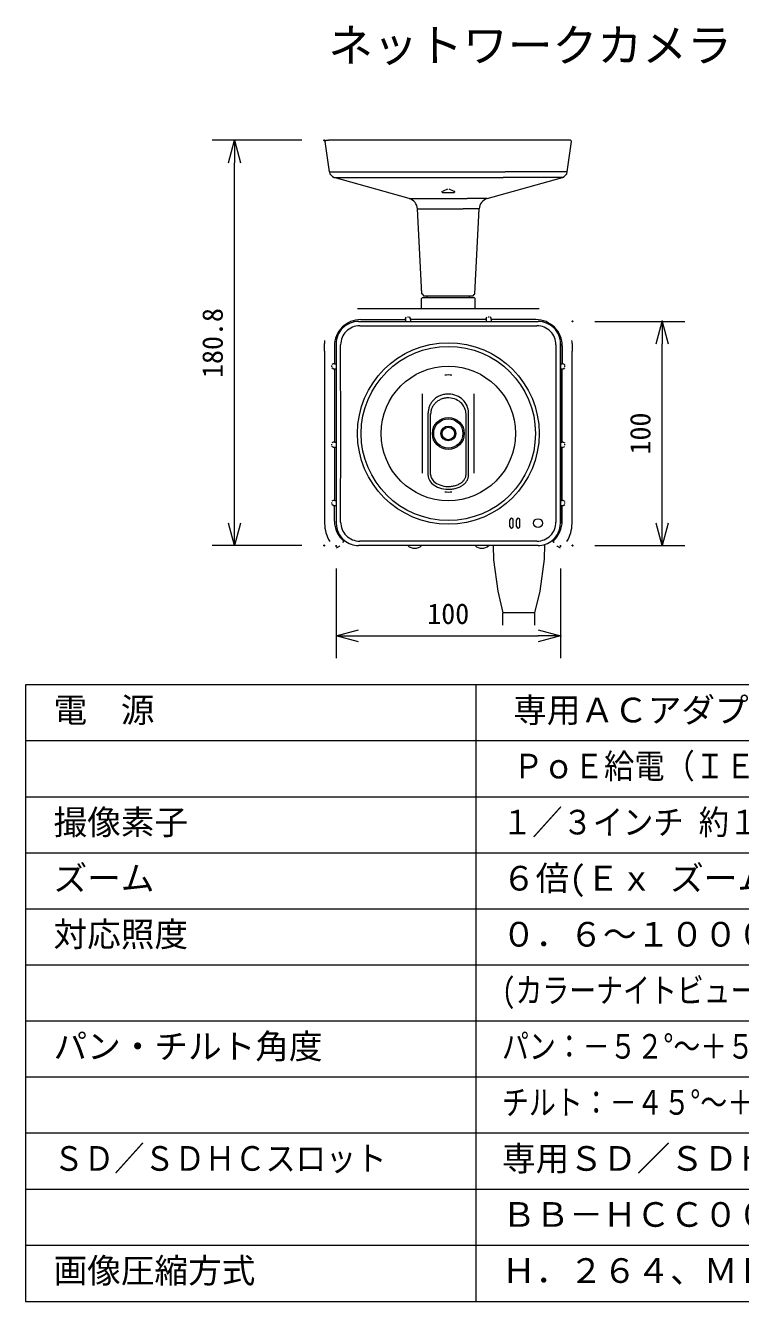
# Model space of a CAD drawing. Units: millimetres, scale not verified. Extents: x -63 to 62, y -57 to 57.
# Drawn here: x -62.5 to 1.3, y -56.7 to 57.1 of the extents above; entities that cross this region are included whole.
import ezdxf
from ezdxf.enums import TextEntityAlignment as Align

# ---------------------------------------------------------------- set-up
doc = ezdxf.new("R2010")
doc.units = ezdxf.units.MM
doc.header["$LTSCALE"] = 0.125
doc.header["$PDMODE"] = 32
doc.header["$PDSIZE"] = 0.0625
for name, color, linetype, lineweight in [('0-0_0', 7, 'Continuous', 9), ('0-1_WAKU', 1, 'Continuous', 18), ('0-5_GAIKEI', 1, 'Continuous', 18), ('0-6_SUNPO', 7, 'Continuous', 9)]:
    doc.layers.add(name, color=color, linetype=linetype, lineweight=lineweight)
doc.layers.add('0-2_MOJI1', color=7, linetype='Continuous')
doc.layers.add('0-4_Defpoints', color=7, linetype='Continuous')
doc.styles.add('ＭＳ ゴシック', font='')
doc.styles.get('ＭＳ ゴシック').set_extended_font_data('MS Gothic')

# ---------------------------------------------------------------- blocks, each defined once
blk = doc.blocks.new('_OPEN30')
at = {"layer": '0-0_0'}
blk.add_line((0, 0), (-1, 0), dxfattribs=at)
blk.add_lwpolyline([(-1, 0.26795), (0, 0), (-1, -0.26795)], dxfattribs=at)
blk = doc.blocks.new('D6')
at = {"layer": '0-4_Defpoints'}
for p in [(-47.5656, 40.8619), (-39.5656, 40.8618), (-39.5659, 4.7084)]:
    blk.add_point(p, dxfattribs=at)
at = {"layer": '0-6_SUNPO'}
for p, q in [((-41.5656, 40.8618), (-49.5656, 40.8619)), ((-47.5659, 6.7085), (-47.5656, 38.8619)), ((-41.5659, 4.7084), (-49.5659, 4.7085))]:
    blk.add_line(p, q, dxfattribs=at)
at = {"layer": '0-6_SUNPO', "xscale": 2, "yscale": 2}
for p, rotation in [((-47.5656, 40.8619), 89.99952), ((-47.5659, 4.7085), 269.99952)]:
    blk.add_blockref('_OPEN30', p, dxfattribs=dict(at, rotation=rotation))
at = {"layer": '0-6_SUNPO', "style": 'ＭＳ ゴシック'}
blk.add_text('180.8', height=1.833, rotation=90, dxfattribs=at).set_placement((-48.0658, 19.6602), align=Align.BOTTOM_LEFT)
blk = doc.blocks.new('D5')
at = {"layer": '0-4_Defpoints'}
for p in [(-17.4181, 24.7085), (-9.4181, 24.7085), (-17.4181, 4.7085)]:
    blk.add_point(p, dxfattribs=at)
at = {"layer": '0-6_SUNPO'}
for p, q in [((-15.4181, 24.7085), (-7.4181, 24.7085)), ((-9.4181, 6.7085), (-9.4181, 22.7085)), ((-15.4181, 4.7085), (-7.4181, 4.7085))]:
    blk.add_line(p, q, dxfattribs=at)
at = {"layer": '0-6_SUNPO', "xscale": 2, "yscale": 2}
for p, rotation in [((-9.4181, 24.7085), 90), ((-9.4181, 4.7085), 270)]:
    blk.add_blockref('_OPEN30', p, dxfattribs=dict(at, rotation=rotation))
at = {"layer": '0-6_SUNPO', "style": 'ＭＳ ゴシック'}
blk.add_text('100', height=1.833, rotation=90, dxfattribs=at).set_placement((-9.9181, 12.8335), align=Align.BOTTOM_LEFT)
blk = doc.blocks.new('D4')
at = {"layer": '0-4_Defpoints'}
for p in [(-38.4984, 4.6635), (-18.4984, 4.6635), (-18.4984, -3.3365)]:
    blk.add_point(p, dxfattribs=at)
at = {"layer": '0-6_SUNPO'}
for p, q in [((-38.4984, 2.6635), (-38.4984, -5.3365)), ((-18.4984, 2.6635), (-18.4984, -5.3365)), ((-36.4984, -3.3365), (-20.4984, -3.3365))]:
    blk.add_line(p, q, dxfattribs=at)
at = {"layer": '0-6_SUNPO', "xscale": 2, "yscale": 2, "rotation": 180}
blk.add_blockref('_OPEN30', (-38.4984, -3.3365), dxfattribs=at)
at = {"layer": '0-6_SUNPO', "xscale": 2, "yscale": 2}
blk.add_blockref('_OPEN30', (-18.4984, -3.3365), dxfattribs=at)
at = {"layer": '0-6_SUNPO', "style": 'ＭＳ ゴシック'}
blk.add_text('100', height=1.833, dxfattribs=at).set_placement((-30.3734, -2.8365), align=Align.BOTTOM_LEFT)

msp = doc.modelspace()

# ---------------------------------------------------------------- linework, layer by layer
at = {"layer": '0-1_WAKU', "color": 4}
for p, q in [((62.4892, -1.7326), (-62.5108, -1.7326)), ((-62.5108, -1.7326), (-62.5108, -56.7326)), ((-22.3052, -56.7326), (-22.3052, -1.7326)), ((-62.5108, -56.7326), (62.4892, -56.7326))]:
    msp.add_line(p, q, dxfattribs=at)
at = {"layer": '0-1_WAKU'}
for p, q in [((62.4892, -6.7326), (-62.5108, -6.7326)), ((62.4892, -11.7326), (-62.5108, -11.7326)), ((62.4892, -16.7326), (-62.5108, -16.7326)), ((62.4892, -21.7326), (-62.5108, -21.7326)), ((62.4892, -26.7326), (-62.5108, -26.7326)), ((62.4892, -31.7326), (-62.5108, -31.7326)), ((62.4892, -36.7326), (-62.5108, -36.7326)), ((62.4892, -41.7326), (-62.5108, -41.7326)), ((62.4892, -46.7326), (-62.5108, -46.7326)), ((62.4892, -51.7326), (-62.5108, -51.7326))]:
    msp.add_line(p, q, dxfattribs=at)
at = {"layer": '0-5_GAIKEI', "color": 7}
for p, q in [((-35.4053, 44.0401), (-35.7846, 46.7391)), ((-35.5071, 46.853), (-35.5016, 46.853)), ((-13.9147, 46.853), (-35.5016, 46.853)), ((-14.196, 44.0401), (-13.8166, 46.7391)), ((-28.2793, 41.6482), (-34.9748, 43.5464)), ((-21.322, 41.6482), (-14.6265, 43.5464)), ((-27.1562, 33.1585), (-27.5534, 40.7384)), ((-22.4451, 33.1585), (-22.0479, 40.7384)), ((-27.0506, 33.053), (-27.1562, 33.1585)), ((-27.0506, 33.053), (-27.0506, 33.023)), ((-22.5506, 33.053), (-22.4451, 33.1585)), ((-22.5506, 33.053), (-22.5506, 33.023)), ((-27.2006, 32.7396), (-27.1006, 32.8396)), ((-27.2006, 32.4396), (-27.2006, 32.7396)), ((-27.1877, 31.8103), (-27.1938, 32.4397)), ((-27.1877, 31.8103), (-27.1938, 32.4397)), ((-27.1875, 31.8103), (-27.1937, 32.4396)), ((-22.4006, 32.7396), (-22.5006, 32.8396)), ((-22.4135, 31.8103), (-22.4074, 32.4397)), ((-22.4135, 31.8103), (-22.4074, 32.4397)), ((-22.4006, 32.4396), (-22.4006, 32.7396)), ((-16.6896, 31.8103), (-32.9117, 31.8103)), ((-35.8317, 28.0272), (-35.8317, 12.6681)), ((-34.7716, 10.4962), (-34.5095, 10.6489)), ((-34.2237, 10.9751), (-34.0726, 11.1553)), ((-34.2237, 10.9751), (-34.0726, 11.1553)), ((-16.7979, 10.6996), (-32.8034, 10.6996)), ((-15.5287, 11.1553), (-15.3775, 10.9751)), ((-15.0917, 10.6489), (-14.8296, 10.4962))]:
    msp.add_line(p, q, dxfattribs=at)
at = {"layer": '0-5_GAIKEI'}
for p, q in [((-23.3989, 46.853), (-26.2024, 46.853)), ((-35.4053, 44.0401), (-19.7165, 44.0401)), ((-34.9748, 43.5464), (-19.9229, 43.5464)), ((-14.6265, 43.5464), (-19.9229, 43.5464)), ((-14.196, 44.0401), (-19.7165, 44.0401)), ((-25.3713, 42.2472), (-25.3713, 42.2691)), ((-24.2299, 42.2472), (-24.2299, 42.2691)), ((-28.2793, 41.6482), (-23.1329, 41.6482)), ((-21.322, 41.6482), (-23.1329, 41.6482)), ((-27.5534, 40.7384), (-23.4809, 40.7384)), ((-22.0479, 40.7384), (-23.4809, 40.7384)), ((-27.0106, 32.983), (-22.5906, 32.983)), ((-26.7006, 32.8396), (-26.7006, 32.983)), ((-22.9006, 32.8396), (-22.9006, 32.983)), ((-32.6176, 30.8563), (-28.6222, 30.8563)), ((-28.6222, 30.8563), (-28.6222, 30.6996)), ((-28.6213, 30.9562), (-28.5515, 31.0959)), ((-28.4515, 31.0977), (-28.3498, 31.0977)), ((-28.1799, 30.9562), (-28.2498, 31.0959)), ((-21.4222, 30.8563), (-28.1791, 30.8563)), ((-28.1791, 30.8563), (-28.1791, 30.6996)), ((-21.4222, 30.8563), (-21.4222, 30.6996)), ((-21.4213, 30.9562), (-21.3515, 31.0959)), ((-21.2515, 31.0977), (-21.1498, 31.0977)), ((-20.9799, 30.9562), (-21.0498, 31.0959)), ((-16.9836, 30.8563), (-20.9791, 30.8563)), ((-20.9791, 30.8563), (-20.9791, 30.6996)), ((-32.8034, 30.6996), (-16.7979, 30.6996)), ((-32.8034, 30.6996), (-16.7979, 30.6996)), ((-34.9572, 28.5166), (-34.9572, 26.9212)), ((-34.8006, 28.7024), (-34.8006, 12.6969)), ((-14.8006, 28.7024), (-14.8006, 12.6969)), ((-14.8006, 12.6969), (-14.8006, 28.7024)), ((-14.644, 28.5166), (-14.644, 26.9212)), ((-35.1986, 26.6488), (-35.1986, 26.7505)), ((-35.0572, 26.9203), (-35.1969, 26.8505)), ((-35.0572, 26.4789), (-35.1969, 26.5488)), ((-34.9572, 26.9212), (-34.8006, 26.9212)), ((-34.9572, 26.4781), (-34.9572, 19.9212)), ((-34.9572, 26.4781), (-34.8006, 26.4781)), ((-14.8006, 26.9212), (-14.644, 26.9212)), ((-14.8006, 26.4781), (-14.644, 26.4781)), ((-14.644, 19.9212), (-14.644, 26.4781)), ((-14.544, 26.9203), (-14.4043, 26.8505)), ((-14.544, 26.4789), (-14.4043, 26.5488)), ((-14.4026, 26.6488), (-14.4026, 26.7505)), ((-24.8006, 25.9228), (-24.801, 25.9227)), ((-24.8002, 25.9227), (-24.8006, 25.9228)), ((-27.1006, 23.0631), (-27.1006, 24.2276)), ((-27.1006, 17.3025), (-27.1006, 24.0967)), ((-27.1006, 17.1717), (-27.1006, 23.0631)), ((-26.5934, 16.9384), (-26.5934, 22.547)), ((-26.3806, 17.049), (-26.3806, 22.4927)), ((-23.2206, 17.049), (-23.2206, 22.4927)), ((-23.0079, 16.9384), (-23.0079, 22.547)), ((-35.1986, 19.6488), (-35.1986, 19.7505)), ((-35.0572, 19.9203), (-35.1969, 19.8505)), ((-35.0572, 19.4789), (-35.1969, 19.5488)), ((-34.9572, 19.9212), (-34.8006, 19.9212)), ((-34.9572, 19.4781), (-34.9572, 14.7212)), ((-34.9572, 19.4781), (-34.8006, 19.4781)), ((-14.8006, 19.9212), (-14.644, 19.9212)), ((-14.8006, 19.4781), (-14.644, 19.4781)), ((-14.644, 14.7212), (-14.644, 19.4781)), ((-14.544, 19.9203), (-14.4043, 19.8505)), ((-14.544, 19.4789), (-14.4043, 19.5488)), ((-14.4026, 19.6488), (-14.4026, 19.7505)), ((-35.1986, 14.4488), (-35.1986, 14.5505)), ((-35.0572, 14.7203), (-35.1969, 14.6505)), ((-35.0572, 14.2789), (-35.1969, 14.3488)), ((-34.9572, 14.7212), (-34.8006, 14.7212)), ((-34.9572, 12.8827), (-34.9572, 14.2781)), ((-34.9572, 14.2781), (-34.8006, 14.2781)), ((-20.0283, 14.192), (-19.9935, 14.192)), ((-20.0255, 14.1941), (-19.9942, 14.1941)), ((-19.9935, 14.192), (-19.9942, 14.1941)), ((-14.8006, 14.7212), (-14.644, 14.7212)), ((-14.8006, 14.2781), (-14.644, 14.2781)), ((-14.644, 12.8827), (-14.644, 14.2781)), ((-14.544, 14.7203), (-14.4043, 14.6505)), ((-14.544, 14.2789), (-14.4043, 14.3488)), ((-14.4026, 14.4488), (-14.4026, 14.5505)), ((-19.3124, 12.4096), (-19.3124, 12.9896)), ((-19.0089, 12.4096), (-19.0089, 12.9896)), ((-18.7124, 12.4096), (-18.7124, 12.9896)), ((-18.4089, 12.4096), (-18.4089, 12.9896)), ((-20.7947, 10.6996), (-20.7726, 9.4354)), ((-16.2214, 10.7844), (-16.2442, 9.4785)), ((-15.5287, 11.1553), (-15.3775, 10.9751)), ((-16.2442, 9.4785), (-16.6513, 6.6211)), ((-16.6513, 6.6211), (-17.124, 4.7064)), ((-17.124, 4.7064), (-19.9429, 4.7068)), ((-19.9416, 3.5933), (-19.9426, 4.7068)), ((-17.124, 4.7064), (-17.124, 3.5871))]:
    msp.add_line(p, q, dxfattribs=at)
at = {"layer": '0-5_GAIKEI', "color": 7}
for points in [[(-35.6861, 46.853), (-35.5071, 46.853), (-35.5016, 46.853)], [(-35.5069, 46.853), (-35.5071, 46.853), (-35.5071, 46.853)], [(-13.7696, 12.6664), (-13.7696, 12.6681), (-13.7696, 28.0272)]]:
    msp.add_lwpolyline(points, dxfattribs=at)
at = {"layer": '0-5_GAIKEI'}
for points in [[(-27.1006, 32.8396), (-23.6506, 32.8396), (-22.5006, 32.8396)], [(-32.7036, 30.3028), (-24.9041, 30.2946), (-17.1014, 30.3024), (-16.8977, 30.3028)], [(-34.4038, 12.7967), (-34.3956, 20.5962), (-34.4034, 28.3989), (-34.4038, 28.6026)], [(-15.1974, 28.6026), (-15.2056, 20.8031), (-15.1979, 13.0004), (-15.1974, 12.7967)], [(-24.8006, 24.2199), (-24.8883, 24.2179), (-24.9758, 24.2119), (-25.0628, 24.202), (-25.1492, 24.188), (-25.2347, 24.1702), (-25.3191, 24.1484), (-25.4022, 24.1229), (-25.4838, 24.0937), (-25.5637, 24.0608), (-25.6417, 24.0244), (-25.7176, 23.9845), (-25.7913, 23.9413), (-25.8625, 23.8949), (-25.9312, 23.8453), (-25.997, 23.7929), (-26.0601, 23.7375), (-26.12, 23.6796), (-26.1769, 23.6191), (-26.2304, 23.5563), (-26.2806, 23.4911), (-26.3272, 23.4241), (-26.3704, 23.355), (-26.4099, 23.2842), (-26.4457, 23.2118), (-26.4777, 23.1381), (-26.5059, 23.0631), (-26.5302, 22.9871), (-26.5506, 22.9101), (-26.5671, 22.8323), (-26.5796, 22.754), (-26.5881, 22.6753), (-26.5926, 22.5963), (-26.5934, 22.547)], [(-23.0079, 22.547), (-23.0099, 22.626), (-23.0159, 22.7049), (-23.0399, 22.8615), (-23.0796, 23.0154), (-23.1348, 23.1653), (-23.2052, 23.31), (-23.2902, 23.4481), (-23.3892, 23.5784), (-23.5014, 23.6997), (-23.626, 23.8108), (-23.7619, 23.9105), (-23.9079, 23.9978), (-24.0628, 24.0717), (-24.225, 24.1314), (-24.3931, 24.1761), (-24.5653, 24.2055), (-24.7399, 24.219), (-24.8006, 24.2199)], [(-22.5006, 17.1717), (-22.5006, 23.0631), (-22.5006, 24.2276)], [(-24.8006, 23.8772), (-24.8829, 23.8752), (-24.965, 23.8692), (-25.0466, 23.8592), (-25.1275, 23.8453), (-25.2075, 23.8274), (-25.2863, 23.8058), (-25.3638, 23.7803), (-25.4397, 23.7512), (-25.5137, 23.7185), (-25.5857, 23.6822), (-25.6555, 23.6426), (-25.7231, 23.5997), (-25.7879, 23.5538), (-25.8501, 23.5048), (-25.9094, 23.4531), (-25.9657, 23.3985), (-26.0188, 23.3416), (-26.0686, 23.2822), (-26.115, 23.2207), (-26.158, 23.1571), (-26.1974, 23.0918), (-26.2331, 23.0246), (-26.265, 22.9561), (-26.2932, 22.8861), (-26.3175, 22.8151), (-26.3379, 22.743), (-26.3543, 22.6702), (-26.3668, 22.5968), (-26.3753, 22.5229), (-26.3798, 22.4487), (-26.3806, 22.4023)], [(-23.2206, 22.4023), (-23.2226, 22.4765), (-23.2286, 22.5506), (-23.2526, 22.6974), (-23.2923, 22.8414), (-23.3474, 22.9811), (-23.4175, 23.1153), (-23.5021, 23.2425), (-23.6004, 23.3615), (-23.7115, 23.4708), (-23.8345, 23.5693), (-23.9681, 23.6558), (-24.1109, 23.7292), (-24.2616, 23.7887), (-24.4184, 23.8334), (-24.5797, 23.8627), (-24.7435, 23.8762), (-24.8006, 23.8772)], [(-26.5934, 16.9384), (-26.5913, 16.8807), (-26.5853, 16.8231), (-26.5613, 16.7085), (-26.5211, 16.5952), (-26.4644, 16.4837), (-26.391, 16.3749), (-26.3005, 16.2697), (-26.1929, 16.1693), (-26.0683, 16.0751), (-25.9271, 15.9886), (-25.7703, 15.9115), (-25.5994, 15.8454), (-25.4161, 15.7917), (-25.2228, 15.7519), (-25.0225, 15.7269), (-24.8182, 15.7176), (-24.8006, 15.7175)], [(-26.3806, 17.049), (-26.3786, 16.9947), (-26.3726, 16.9406), (-26.3486, 16.8329), (-26.3083, 16.7266), (-26.2516, 16.6224), (-26.1781, 16.521), (-26.0875, 16.4236), (-25.9798, 16.3316), (-25.8553, 16.2464), (-25.7148, 16.1699), (-25.5595, 16.1036), (-25.3911, 16.0492), (-25.2121, 16.0083), (-25.0253, 15.9821), (-24.834, 15.9713), (-24.8006, 15.9711), (-24.7044, 15.9731), (-24.6085, 15.9791), (-24.5135, 15.9891), (-24.4196, 16.0029), (-24.3277, 16.0205), (-24.2374, 16.0419), (-24.1501, 16.0667), (-24.0651, 16.095), (-23.9838, 16.1263), (-23.9053, 16.1609), (-23.8312, 16.1979), (-23.7603, 16.2377), (-23.6942, 16.2795), (-23.6316, 16.3238), (-23.5741, 16.3695), (-23.5203, 16.4174), (-23.4716, 16.4661), (-23.4269, 16.5165), (-23.387, 16.5675), (-23.3513, 16.6198), (-23.3203, 16.6723), (-23.2933, 16.7259), (-23.2709, 16.7793)], [(-24.8006, 15.7175), (-24.698, 15.7195), (-24.5958, 15.7255), (-24.4943, 15.7355), (-24.3939, 15.7493), (-24.2954, 15.767), (-24.1984, 15.7885), (-24.1042, 15.8134), (-24.0123, 15.8419), (-23.9238, 15.8735), (-23.8381, 15.9084), (-23.7565, 15.9459), (-23.6781, 15.9865), (-23.6043, 16.0291), (-23.534, 16.0744), (-23.4686, 16.1213), (-23.4069, 16.1705), (-23.3503, 16.2208), (-23.2975, 16.273), (-23.2498, 16.3259), (-23.206, 16.3805), (-23.1672, 16.4353), (-23.1323, 16.4914), (-23.1022, 16.5476), (-23.0761, 16.6048), (-23.0545, 16.6618), (-23.0369, 16.7196), (-23.0236, 16.7771), (-23.0143, 16.835), (-23.0079, 16.9384)], [(-23.2709, 16.7793), (-23.2525, 16.8336), (-23.2384, 16.8876), (-23.2284, 16.9421), (-23.2206, 17.049)], [(-16.8977, 11.0965), (-24.6971, 11.1047), (-32.4999, 11.0969), (-32.7036, 11.0965)], [(-15.4293, 11.1338), (-15.4326, 11.1299), (-15.4369, 11.1195), (-15.4381, 11.1053), (-15.4284, 11.0647), (-15.3977, 11.0078), (-15.3741, 10.9764)], [(-20.7726, 9.4354), (-20.3789, 6.6211), (-19.9426, 4.7068)]]:
    msp.add_lwpolyline(points, dxfattribs=at)
for centre, radius in [((-24.8006, 20.6996), 8.1), ((-24.8006, 20.6996), 7.77), ((-24.8006, 20.6996), 6), ((-24.8006, 20.6996), 1.425), ((-24.8006, 20.6996), 1.3051), ((-24.8006, 20.6996), 0.66), ((-24.8006, 20.6996), 0.56), ((-16.8006, 12.6996), 0.4)]:
    msp.add_circle(centre, radius, dxfattribs=at)
at = {"layer": '0-5_GAIKEI', "color": 7}
for centre, radius, start, end in [((-35.6856, 46.753), 0.1, 90.56309, 188), ((-13.9157, 46.753), 0.1, 352, 89.43691), ((-34.8111, 44.1236), 0.6, 188, 254.17178), ((-14.7901, 44.1236), 0.6, 285.82823, 352), ((-28.552, 40.6861), 1, 3, 74.17178), ((-21.0492, 40.6861), 1, 105.82822, 177), ((-27.0106, 33.023), 0.04, 180.00001, 270), ((-22.5906, 33.023), 0.04, 270, 0), ((-31.9832, 28.7833), 3.8533, 176.81801, 180.73012), ((-86.4293, 28.0666), 50.5976, 359.9554, 0.75595), ((-17.6057, 28.7831), 3.841, 359.27074, 3.21177), ((36.9589, 28.0663), 50.7285, 179.24561, 180.04407), ((-32.8319, 12.6681), 2.9998, 179.99869, 212.25169), ((-16.7693, 12.6681), 2.9997, 327.74818, 359.96755), ((-34.56, 10.7351), 0.0999, 300.28686, 320.01242), ((-32.8046, 12.6957), 1.9959, 230.54046, 270.03546), ((-16.7966, 12.6957), 1.9959, 269.96454, 309.45955), ((-15.0412, 10.7351), 0.0999, 219.98757, 239.71311)]:
    msp.add_arc(centre, radius, start, end, dxfattribs=at)
at = {"layer": '0-5_GAIKEI'}
for centre, radius, start, end in [((-30.5869, 46.753), 0.1, 89.19867, 90), ((-25.3642, 42.2672), 0.0075, 103.76298, 165.19311), ((-25.3313, 42.2472), 0.04, 179.99999, 268.47859), ((-35.7779, 64.8241), 24.8373, 294.78449, 296.14045), ((-24.8006, 62.1779), 19.9778, 268.47468, 271.52532), ((-13.8233, 64.8241), 24.8373, 243.85956, 245.21551), ((-24.2699, 42.2472), 0.04, 271.52141, 0), ((-24.2371, 42.2672), 0.0075, 14.8042, 76.23787), ((-32.6178, 28.5168), 2.3395, 89.99605, 180.00394), ((-25.2029, 30.8845), 3.4193, 178.79684, 180.47235), ((-31.5984, 30.8845), 3.4193, 359.52763, 1.20316), ((-18.0029, 30.8845), 3.4193, 178.79684, 180.47235), ((-24.3984, 30.8845), 3.4193, 359.52763, 1.20316), ((-16.9835, 28.5168), 2.3395, 359.99605, 90.00394), ((-32.8046, 28.7036), 1.9959, 89.96453, 180.03547), ((-32.7098, 28.6088), 1.6939, 89.79161, 180.20837), ((-16.8915, 28.6088), 1.6939, 359.79161, 90.20838), ((-16.7966, 28.7036), 1.9959, 359.96452, 90.03547), ((-34.9854, 23.5019), 3.4193, 89.52765, 91.20316), ((-34.9854, 29.8974), 3.4193, 268.79685, 270.47235), ((-14.6158, 23.5019), 3.4193, 88.79684, 90.47235), ((-14.6158, 29.8974), 3.4193, 269.52765, 271.20315), ((-24.4003, 17.9247), 8.0081, 92.86834, 95.01712), ((-25.201, 17.9247), 8.0081, 84.98288, 87.13166), ((-34.9854, 16.5019), 3.4193, 89.52765, 91.20316), ((-34.9854, 22.8974), 3.4193, 268.79685, 270.47235), ((-14.6158, 16.5019), 3.4193, 88.79684, 90.47235), ((-14.6158, 22.8974), 3.4193, 269.52765, 271.20315), ((-24.4003, 23.4746), 8.0081, 264.98287, 267.13165), ((-25.201, 23.4746), 8.0081, 272.86835, 275.01713), ((-34.9854, 11.3019), 3.4193, 89.52765, 91.20316), ((-34.9854, 17.6974), 3.4193, 268.79685, 270.47235), ((-14.6158, 11.3019), 3.4193, 88.79684, 90.47235), ((-14.6158, 17.6974), 3.4193, 269.52765, 271.20315), ((-32.6176, 12.8826), 2.3396, 179.99725, 229.89549), ((-32.8046, 12.6957), 1.9959, 179.96453, 230.54046), ((-32.7098, 12.7905), 1.6939, 179.79162, 270.20838), ((-19.1606, 12.9896), 0.1517, 0.00002, 179.99992), ((-18.5606, 12.9896), 0.1517, 0.00002, 179.99992), ((-16.8915, 12.7905), 1.6939, 269.7916, 0.20838), ((-16.7966, 12.6957), 1.9959, 309.45955, 0.03547), ((-16.9836, 12.8826), 2.3396, 311.65948, 0.00276), ((-19.1606, 12.4096), 0.1517, 180.00006, 359.99993), ((-18.5606, 12.4096), 0.1517, 180.00006, 359.99993), ((-27.8006, 11.3996), 0.9336, 228.57038, 311.4296), ((-21.8006, 11.3996), 0.9336, 228.56985, 311.4296)]:
    msp.add_arc(centre, radius, start, end, dxfattribs=at)

# ---------------------------------------------------------------- block references
at = {"layer": '0-6_SUNPO'}
for name in ['D6', 'D5', 'D4']:
    msp.add_blockref(name, (3.6978, 5.9911), dxfattribs=at)

# ---------------------------------------------------------------- texts
at = {"layer": '0-2_MOJI1', "style": 'ＭＳ ゴシック'}
for s, height, p in [('ネットワークカメラ', 2.933, (-35.5108, 52.9834)), ('電\u3000源', 2.199, (-60.0108, -5.7326)), ('専用ＡＣアダプタ\u3000ＤＣ１２Ｖ', 2.199, (-19.0108, -5.7326)), ('撮像素子', 2.199, (-60.0108, -15.7326)), ('ズーム', 2.199, (-60.0108, -20.7326)), ('６倍(Ｅｘ ズーム２倍、デジタルズーム３倍）', 2.199, (-20.0108, -20.7326)), ('対応照度', 2.199, (-60.0108, -25.7326)), ('０．６～１０００００ルクス', 2.199, (-20.0108, -25.7326)), ('パン・チルト角度', 2.199, (-60.0108, -35.7326)), ('専用ＳＤ／ＳＤＨＣメモリーカードとして', 2.199, (-20.0108, -45.7326)), ('ＢＢ－ＨＣＣ００２、００４、００８', 2.199, (-20.0108, -50.7326)), ('画像圧縮方式', 2.199, (-60.0108, -55.7326)), ('Ｈ．２６４、ＭＰＥＧ－４、ＪＰＥＧ／３レベル', 2.199, (-20.0108, -55.7326))]:
    msp.add_text(s, height=height, dxfattribs=at).set_placement(p, align=Align.BOTTOM_LEFT)
for s, width, p in [('ＰｏＥ給電（ＩＥＥＥ８０２．３ａｆ準拠）', 0.9, (-19.0108, -10.7326)), ('１／３インチ 約１３０万画素', 0.9, (-20.0108, -15.7326)), ('(カラーナイトビューモー時：０．０７～１０００００ルクス)', 0.8, (-20.0108, -30.7326)), ('パン：－５２°～＋５２°(壁設置時)', 0.8, (-20.0108, -35.7326)), ('チルト：－４５°～＋８°リモート操作', 0.8, (-20.0108, -40.7326)), ('ＳＤ／ＳＤＨＣスロット', 0.9, (-60.0108, -45.7326))]:
    msp.add_text(s, height=2.199, dxfattribs=dict(at, width=width)).set_placement(p, align=Align.BOTTOM_LEFT)

doc.saveas('drawing.dxf')
